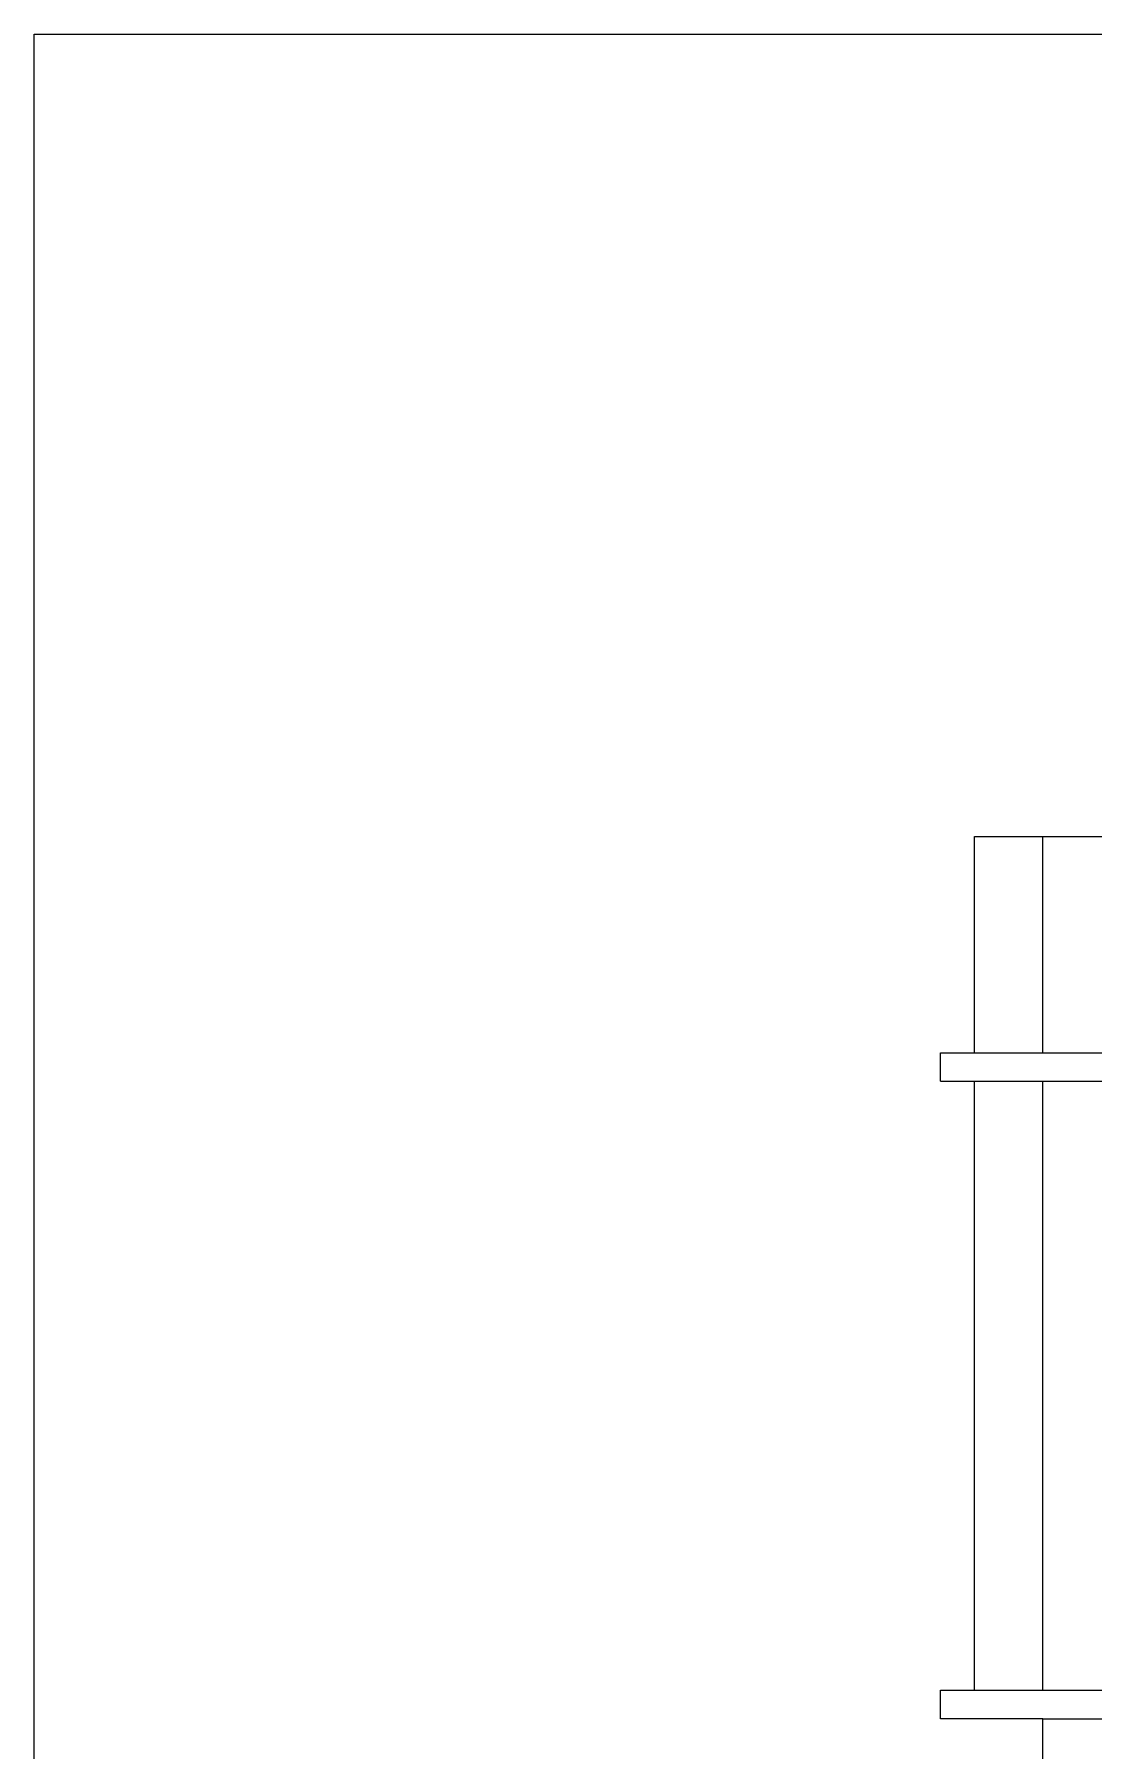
# Model space of a CAD drawing. Header units: inches. Extents: x -5096374 to -5070857, y -3259973 to -3243900.
# Drawn here: x -5081464.7 to -5081278.5, y -3259300.7 to -3258999.2 of the extents above; entities that cross this region are included whole.
import ezdxf

# ---------------------------------------------------------------- set-up
doc = ezdxf.new("R2010")
doc.units = ezdxf.units.IN
doc.header["$LTSCALE"] = 2
doc.header["$MEASUREMENT"] = 0
doc.layers.get('0').update_dxf_attribs({"linetype": 'CONTINUOUS'})

msp = doc.modelspace()

# ---------------------------------------------------------------- linework, layer by layer
at = {"ltscale": 0.5}
for p, q in [((-5081299.43, -3259140.1), (-5081287.43, -3259140.1)), ((-5081299.43, -3259178.1), (-5081299.43, -3259140.1)), ((-5081287.43, -3259140.1), (-5081158.43, -3259140.1)), ((-5081287.43, -3259178.1), (-5081287.43, -3259140.1)), ((-5081305.43, -3259178.1), (-5081144.43, -3259178.1)), ((-5081305.43, -3259183.1), (-5081305.43, -3259178.1)), ((-5081305.43, -3259183.1), (-5081144.43, -3259183.1)), ((-5081299.43, -3259290.1), (-5081299.43, -3259183.1)), ((-5081287.43, -3259290.1), (-5081287.43, -3259183.1)), ((-5081305.43, -3259290.1), (-5081144.43, -3259290.1)), ((-5081305.43, -3259295.1), (-5081305.43, -3259290.1)), ((-5081287.43, -3259295.1), (-5081305.43, -3259295.1)), ((-5081287.43, -3259295.1), (-5081144.43, -3259295.1)), ((-5081287.43, -3259402.1), (-5081287.43, -3259295.1))]:
    msp.add_line(p, q, dxfattribs=at)
msp.add_lwpolyline([(-5081464.67, -3258999.2), (-5077759.7, -3258999.2), (-5077759.7, -3259596.63), (-5081464.67, -3259596.63)], close=True, dxfattribs=at)

doc.saveas('drawing.dxf')
